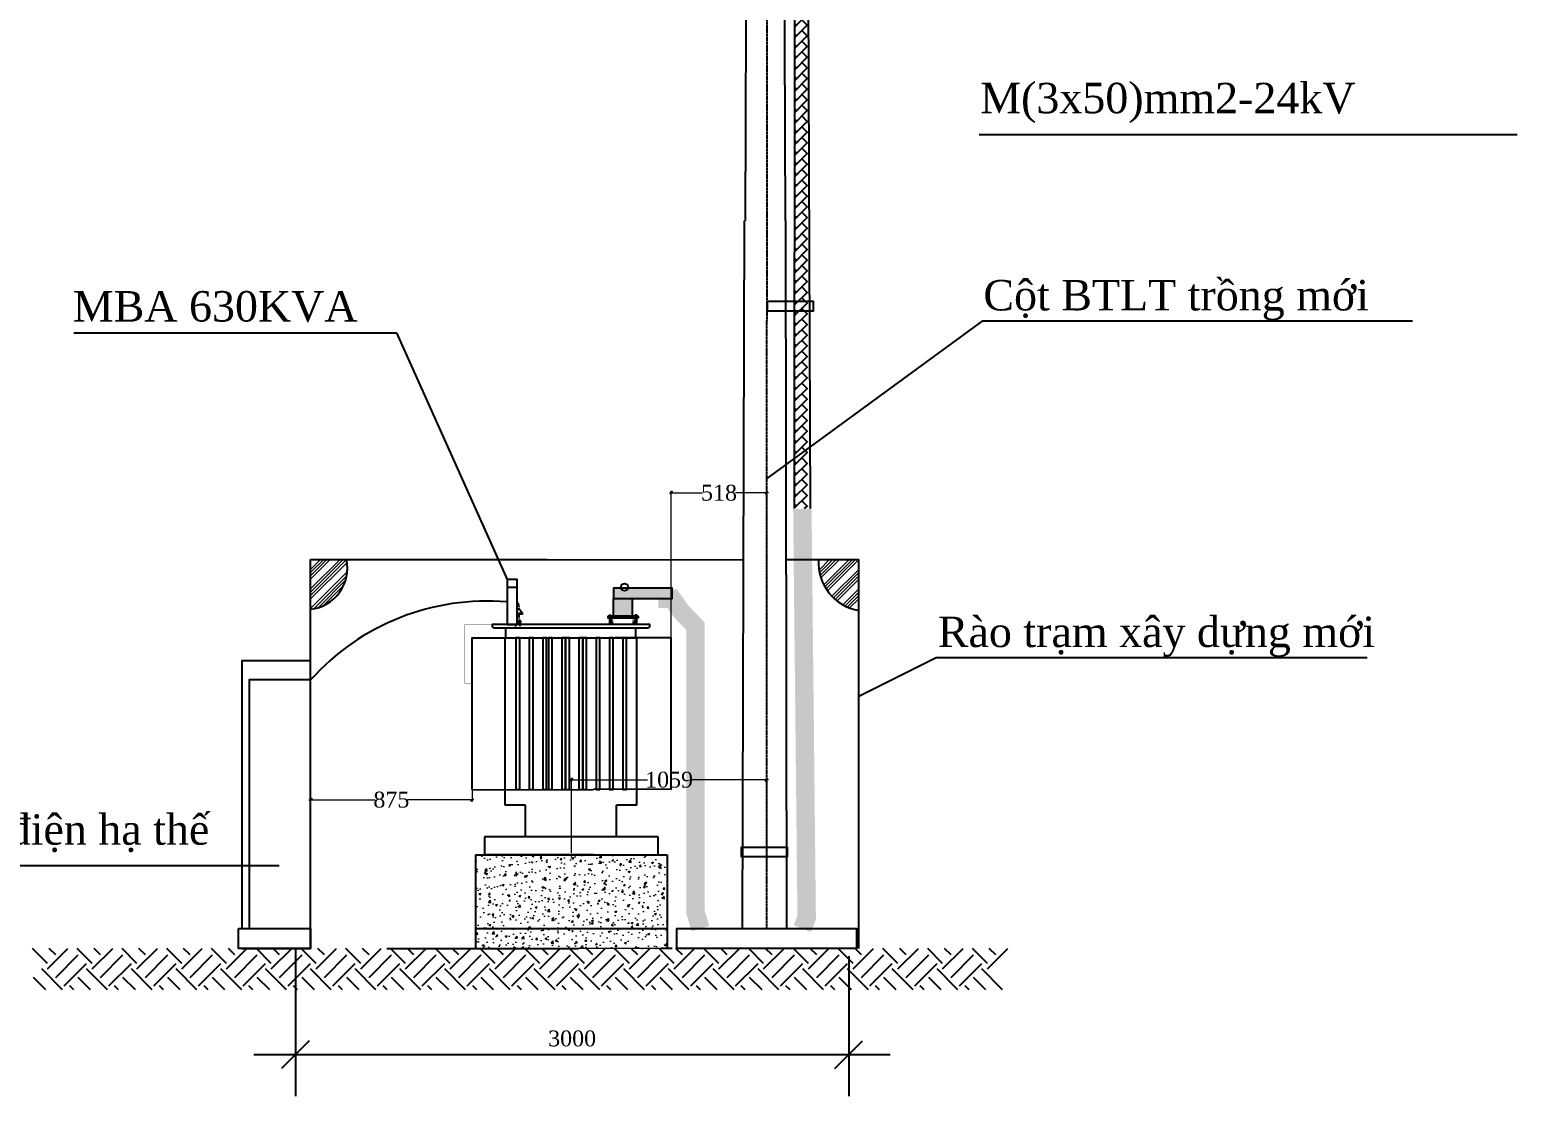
# Model space of a CAD drawing. Header units: inches. Extents: x -246336 to 136055, y -106871 to 69513.
# Drawn here: x -211449 to -203384, y -41980 to -36199 of the extents above; entities that cross this region are included whole.
import ezdxf

# ---------------------------------------------------------------- set-up
doc = ezdxf.new("R2010")
doc.units = ezdxf.units.IN
doc.header["$MEASUREMENT"] = 0
doc.linetypes.add('DASHDOTX2', pattern=[2, 1, -0.5, 0, -0.5])
doc.layers.add('XA-TT1', color=7, linetype='Continuous')
doc.layers.add('XA-TT2', color=7, linetype='Continuous')
doc.styles.get("Standard").update_dxf_attribs({"font": 'VNTIME_0.TTF', "height": 86})
doc.styles.add('VIET25', font='VNTIME_0.TTF', dxfattribs={"height": 2.5})
doc.dimstyles.get("Standard").update_dxf_attribs({"dimtxt": 0.18, "dimasz": 15, "dimexe": 10, "dimexo": 10, "dimgap": 0.09, "dimtad": 0, "dimtih": 1, "dimtoh": 1, "dimdec": 0, "dimzin": 0, "dimdsep": 32, "dimtxsty": 'Standard', "dimblk": 'OBLIQUE', "dimcen": 15, "dimdle": 10, "dimclrd": 3, "dimclre": 3, "dimclrt": 3, "dimadec": 0, "dimazin": 0, "dimtfac": 1, "dimtdec": 0, "dimtofl": 0, "dimtmove": 0, "dimatfit": 3, "dimldrblk": 'OPEN30', "dimfxl": 1, "dimtolj": 1, "dimtzin": 0, "dimlwd": 0, "dimlwe": 0, "dimarcsym": 0})
doc.dimstyles.new('TAM', dxfattribs={"dimscale": 75, "dimtxt": 2, "dimasz": 2, "dimexe": 3, "dimexo": 2, "dimgap": 1, "dimtad": 0, "dimtoh": 1, "dimdec": 0, "dimdsep": 46, "dimtxsty": 'Standard', "dimblk1": 'OBLIQUE', "dimblk2": 'OBLIQUE', "dimsah": 1, "dimcen": -1, "dimdle": 3, "dimclrd": 251, "dimclre": 251, "dimadec": 0, "dimazin": 0, "dimtfac": 1, "dimtdec": 0, "dimtmove": 0, "dimatfit": 3, "dimldrblk": 'OBLIQUE', "dimfxl": 1, "dimtvp": 1, "dimtolj": 1, "dimtzin": 0, "dimarcsym": 0})

# ---------------------------------------------------------------- blocks, each defined once
blk = doc.blocks.new('_OBLIQUE')
at = {"color": 0, "linetype": 'ByBlock'}
blk.add_line((-0.5, -0.5), (0.5, 0.5), dxfattribs=at)
blk = doc.blocks.new('*D143')
at = {"color": 251, "lineweight": -2}
for p, q in [((-210007.8, -41186), (-210007.8, -41979.8)), ((-207007.9, -41221.2), (-207007.9, -41979.8)), ((-206782.9, -41754.8), (-210232.8, -41754.8))]:
    blk.add_line(p, q, dxfattribs=at)
at = {"layer": 'Defpoints', "color": 0}
for p in [(-210007.8, -41036), (-207007.9, -41071.2), (-210007.8, -41754.8)]:
    blk.add_point(p, dxfattribs=at)
at = {"color": 251, "lineweight": -2, "xscale": 150, "yscale": 150, "zscale": 150, "rotation": 180}
blk.add_blockref('_OBLIQUE', (-210007.8, -41754.8), dxfattribs=at)
at = {"color": 251, "lineweight": -2, "xscale": 150, "yscale": 150, "zscale": 150}
blk.add_blockref('_OBLIQUE', (-207007.9, -41754.8), dxfattribs=at)
at = {"color": 0, "insert": (-208507.9, -41667), "char_height": 86, "attachment_point": 5}
blk.add_mtext('\\A1;3000', dxfattribs=at)
blk = doc.blocks.new('dsadsadsa')
at = {"ltscale": 5}
h = blk.add_hatch(dxfattribs=at)
h.set_pattern_fill('ANSI38', color=3, scale=3.244032, angle=64.3991, style=0)
h.set_pattern_definition([(70.600868, (1829.01204, -16.66945), (0.3824826, -0.13468687), []), (340.600868, (1829.01204, -16.66945), (0.63027833, -0.65185635), [1.01376, -0.608256])])
edge = h.paths.add_edge_path()
edge.add_spline(control_points=[(121.13, 184.77), (121.02, 184.92), (120.9, 185.07), (120.63, 185.44), (120.47, 185.65), (120.15, 186.07), (119.99, 186.28), (119.81, 186.52), (119.79, 186.54), (119.78, 186.56)], knot_values=[85.990849, 85.990849, 85.990849, 85.990849, 90.944477, 90.944477, 97.765705, 97.765705, 104.586934, 104.586934, 105.229225, 105.229225, 105.229225, 105.229225], degree=3, periodic=0)
edge.add_line((119.78, 186.56), (120.43, 187.06))
edge.add_spline(control_points=[(120.43, 187.06), (120.76, 186.64), (120.9, 186.45), (121.2, 186.06), (121.35, 185.86), (121.62, 185.49), (121.75, 185.33), (121.87, 185.16)], knot_values=[84.951038, 84.951038, 84.951038, 84.951038, 90.914881, 90.914881, 97.38802, 97.38802, 102.670104, 102.670104, 102.670104, 102.670104], degree=3, periodic=0)
edge.add_ellipse((119.08, 183.09), major_axis=(2.46, 2.46), ratio=1, start_angle=333.6139, end_angle=351.5916, ccw=False)
edge.add_line((122.37, 184.2), (121.48, 184.2))
edge.add_ellipse((117.66, 182.26), major_axis=(-3.03, 3.03), ratio=1, start_angle=251.919, end_angle=260.8038)
h = blk.add_hatch(dxfattribs=at)
h.set_pattern_fill('AR-HBONE', color=3, scale=0.128, style=0)
h.set_pattern_definition([(45, (-1650.73115, -29.8791), (6e-17, 0.72407734), [1.536, -0.512]), (135, (-1650.3691, -29.51706), (6e-17, 0.72407734), [1.536, -0.512])])
h.paths.add_polyline_path([(122.37, 184.19), (121.48, 184.19), (121.48, 146.51), (122.37, 146.51)])
for p, q in [((121.48, 184.19), (121.31, 146.51)), ((122.37, 146.51), (122.38, 184.19))]:
    blk.add_line(p, q, dxfattribs=at)
at = {"layer": 'XA-TT1', "color": 7, "linetype": 'Continuous'}
for points in [[(118.27, 189.58), (117.64, 190.27), (117.37, 190.06), (117.89, 189.28)], [(118.27, 189.58), (117.89, 189.28)], [(118.32, 189.51), (118.72, 189.83), (118.27, 189.58)], [(117.94, 189.22), (117.54, 188.9), (117.89, 189.28)], [(118.33, 188.72), (117.93, 188.4), (118.28, 188.79)], [(118.32, 189.51), (117.94, 189.22)], [(117.94, 189.22), (119.6, 187.11)], [(118.66, 189.08), (118.28, 188.79)], [(119.95, 187.45), (118.32, 189.51)], [(118.71, 189.02), (118.33, 188.72)], [(118.71, 189.02), (119.11, 189.33), (118.66, 189.08)], [(119.05, 188.59), (118.67, 188.29)], [(119.1, 188.52), (118.72, 188.22)], [(119.1, 188.52), (119.5, 188.84), (119.05, 188.59)], [(118.72, 188.22), (118.32, 187.91), (118.67, 188.29)], [(119.11, 187.73), (118.71, 187.41), (119.06, 187.79)], [(119.44, 188.09), (119.06, 187.79)], [(119.49, 188.02), (119.11, 187.73)], [(119.49, 188.02), (119.89, 188.34), (119.44, 188.09)], [(119.6, 187.11), (119.93, 186.69), (120.31, 186.99)], [(119.78, 186.56), (120.43, 187.06)], [(120.31, 186.99), (119.95, 187.45)]]:
    blk.add_lwpolyline(points, dxfattribs=at)
for centre, radius, start, end in [((117.66, 182.26), 4.28, 26.919, 35.8038), ((119.08, 183.09), 3.48, 18.3805, 36.5916)]:
    blk.add_arc(centre, radius, start, end, dxfattribs=at)
for points, knots in [([(121.13, 184.77), (121.02, 184.92), (120.9, 185.07), (120.63, 185.44), (120.47, 185.65), (120.15, 186.07), (119.99, 186.28), (119.81, 186.52), (119.79, 186.54), (119.78, 186.56)], [85.990849, 85.990849, 85.990849, 85.990849, 90.944477, 90.944477, 97.765705, 97.765705, 104.586934, 104.586934, 105.229225, 105.229225, 105.229225, 105.229225]), ([(121.87, 185.16), (121.75, 185.33), (121.62, 185.49), (121.35, 185.86), (121.2, 186.06), (120.9, 186.45), (120.76, 186.64), (120.43, 187.06)], [84.951038, 84.951038, 84.951038, 84.951038, 90.233122, 90.233122, 96.706261, 96.706261, 102.670104, 102.670104, 102.670104, 102.670104])]:
    blk.add_open_spline(points, degree=3, knots=knots, dxfattribs=at)
blk = doc.blocks.new('*D412')
at = {"color": 3, "lineweight": 0}
for p, q in [((-209925.6, -40135), (-209925.6, -40382.8)), ((-209050.4, -40158.7), (-209050.4, -40382.8)), ((-209935.6, -40372.8), (-209576.2, -40372.8)), ((-209040.4, -40372.8), (-209399.8, -40372.8))]:
    blk.add_line(p, q, dxfattribs=at)
at = {"layer": 'Defpoints', "color": 0}
for p in [(-209925.6, -40125), (-209050.4, -40148.7), (-209925.6, -40372.8)]:
    blk.add_point(p, dxfattribs=at)
at = {"color": 3, "lineweight": 0, "xscale": 15, "yscale": 15, "zscale": 15, "rotation": 180}
blk.add_blockref('_OBLIQUE', (-209925.6, -40372.8), dxfattribs=at)
at = {"color": 3, "lineweight": 0, "xscale": 15, "yscale": 15, "zscale": 15}
blk.add_blockref('_OBLIQUE', (-209050.4, -40372.8), dxfattribs=at)
at = {"color": 3, "insert": (-209488, -40372.8), "char_height": 86, "attachment_point": 5}
blk.add_mtext('\\A1;875', dxfattribs=at)
blk = doc.blocks.new('_Open30')
at = {"color": 0, "linetype": 'ByBlock', "lineweight": -2}
for p, q in [((-1, 0.27), (0, 0)), ((0, 0), (-1, -0.27)), ((0, 0), (-1, 0))]:
    blk.add_line(p, q, dxfattribs=at)
blk = doc.blocks.new('*D413')
at = {"color": 3, "lineweight": 0}
for p, q in [((-207980.8, -38709.2), (-207801.5, -38709.2)), ((-207970.8, -39896.3), (-207970.8, -38699.2)), ((-207442.5, -38709.2), (-207621.8, -38709.2)), ((-207452.5, -39896.6), (-207452.5, -38699.2))]:
    blk.add_line(p, q, dxfattribs=at)
at = {"layer": 'Defpoints', "color": 0}
for p in [(-207452.5, -38709.2), (-207970.8, -39906.3), (-207452.5, -39906.6)]:
    blk.add_point(p, dxfattribs=at)
at = {"color": 3, "lineweight": 0, "xscale": 15, "yscale": 15, "zscale": 15, "rotation": 180}
blk.add_blockref('_OBLIQUE', (-207970.8, -38709.2), dxfattribs=at)
at = {"color": 3, "lineweight": 0, "xscale": 15, "yscale": 15, "zscale": 15}
blk.add_blockref('_OBLIQUE', (-207452.5, -38709.2), dxfattribs=at)
at = {"color": 3, "insert": (-207711.7, -38709.2), "char_height": 86, "attachment_point": 5}
blk.add_mtext('\\A1;518', dxfattribs=at)
blk = doc.blocks.new('*D414')
at = {"color": 3, "lineweight": 0}
for p, q in [((-208521.6, -40264.5), (-208100.1, -40264.5)), ((-208511.6, -40661.1), (-208511.6, -40254.5)), ((-207443, -40264.5), (-207864.5, -40264.5)), ((-207453, -40753.9), (-207453, -40254.5))]:
    blk.add_line(p, q, dxfattribs=at)
at = {"layer": 'Defpoints', "color": 0}
for p in [(-207453, -40264.5), (-208511.6, -40671.1), (-207453, -40763.9)]:
    blk.add_point(p, dxfattribs=at)
at = {"color": 3, "lineweight": 0, "xscale": 15, "yscale": 15, "zscale": 15, "rotation": 180}
blk.add_blockref('_OBLIQUE', (-208511.6, -40264.5), dxfattribs=at)
at = {"color": 3, "lineweight": 0, "xscale": 15, "yscale": 15, "zscale": 15}
blk.add_blockref('_OBLIQUE', (-207453, -40264.5), dxfattribs=at)
at = {"color": 3, "insert": (-207982.3, -40264.5), "char_height": 86, "attachment_point": 5}
blk.add_mtext('\\A1;1059', dxfattribs=at)

msp = doc.modelspace()

# ---------------------------------------------------------------- hatches: boundary and pattern name
at = {"lineweight": 0}
h = msp.add_hatch(dxfattribs=at)
h.set_pattern_fill('ANSI34', color=8, scale=100, style=0)
h.set_pattern_definition([(45, (-174675.77, -72605.23), (-53.03301, 53.03301), []), (45, (-174658.09, -72605.23), (-53.03301, 53.03301), []), (45, (-174640.416, -72605.23), (-53.03301, 53.03301), []), (45, (-174622.74, -72605.23), (-53.03301, 53.03301), [])])
h.paths.add_polyline_path([(-209925.609, -39339.945, 0.44307447), (-209731.101, -39071.086), (-209925.609, -39071.086)])
h = msp.add_hatch(dxfattribs=at)
h.set_pattern_fill('ANSI34', color=8, scale=100, style=0)
h.set_pattern_definition([(45, (-175203.66, -72604.97), (-53.03301, 53.03301), []), (45, (-175185.984, -72604.97), (-53.03301, 53.03301), []), (45, (-175168.31, -72604.97), (-53.03301, 53.03301), []), (45, (-175150.63, -72604.97), (-53.03301, 53.03301), [])])
h.paths.add_polyline_path([(-206953.499, -39070.821), (-207171.312, -39070.821, 0.38575135), (-206953.499, -39346.891)])
h = msp.add_hatch(color=256)
h.paths.add_polyline_path([(-208181.705, -39282.605), (-208283.614, -39282.605), (-208283.614, -39378.143), (-208181.705, -39378.143)])
h.paths.add_polyline_path([(-207965.092, -39282.605), (-207965.092, -39225.732), (-208205.024, -39225.732, -0.75837327), (-208242.565, -39225.732), (-208283.614, -39225.732), (-208283.614, -39282.605)])
at = {"lineweight": 5}
h = msp.add_hatch(dxfattribs=at)
h.set_pattern_fill('AR-CONC', color=8, scale=15, style=0)
h.set_pattern_definition([(50, (-183688.095, -71736.59), (107.58903, -9.41282), [11.25, -123.75]), (355, (-183688.1, -71736.59), (-20.8127, 112.82882), [9, -99]), (100.4514, (-183679.13, -71737.37), (86.7764, 103.41593), [9.56103, -105.17132]), (46.1842, (-183688.1, -71706.59), (160.08616, -24.82785), [16.875, -185.625]), (96.6356, (-183674.75, -71708.66), (140.1994, 146.1177), [14.34154, -157.75695]), (351.1842, (-183688.1, -71706.59), (140.1993, 146.1178), [13.5, -148.5]), (21, (-183673.095, -71714.09), (89.53606, -60.39283), [11.25, -123.75]), (326, (-183673.1, -71714.09), (36.4973, 108.7725), [9, -99]), (71.4514, (-183665.63, -71719.12), (126.0334, 48.37957), [9.56103, -105.17132]), (37.5, (-183688.095, -71736.587), (1.82398, 49.934078), [0, -97.8, 0, -100.5, 0, -99.375]), (7.5, (-183688.095, -71736.59), (39.46043, 59.16176), [0, -57.3, 0, -95.55, 0, -37.875]), (327.5, (-183721.545, -71736.587), (80.073365, -3.38323), [0, -37.5, 0, -117, 0, -155.25]), (317.5, (-183736.545, -71736.59), (87.47793, 15.01575), [0, -48.75, 0, -77.7, 0, -110.25])])
h.paths.add_polyline_path([(-207991.905, -41178.678), (-207991.905, -40671.172), (-209031.257, -40671.172), (-209031.257, -41178.678)])

# ---------------------------------------------------------------- linework, layer by layer
for p, q in [((-206283.628, -37777.233), (-207451.873, -38631.387)), ((-206283.628, -37777.233), (-203950.935, -37777.233)), ((-209925.609, -41071.259), (-209925.609, -39071.259)), ((-206952.879, -40555.958), (-206952.879, -39070.552)), ((-208805.349, -39221.832), (-208860.005, -39221.832)), ((-208805.349, -39311.31), (-208802.683, -39311.31)), ((-208795.943, -39319.66), (-208805.349, -39319.66)), ((-208805.349, -39339.431), (-208795.943, -39339.431)), ((-208795.943, -39319.66), (-208802.683, -39311.31)), ((-208777.675, -39362.794), (-208795.943, -39339.431)), ((-208795.943, -39422.313), (-208831.479, -39422.313)), ((-208777.675, -39362.794), (-208805.349, -39362.794)), ((-208777.675, -39366.912), (-208805.349, -39366.912)), ((-208786.255, -39404.645), (-208805.349, -39404.645)), ((-208786.255, -39408.763), (-208805.349, -39408.763)), ((-208793.489, -39403.262), (-208792.922, -39403.021)), ((-208793.489, -39404.645), (-208793.489, -39403.262)), ((-208788.546, -39404.645), (-208793.489, -39404.645)), ((-208788.546, -39408.763), (-208793.489, -39408.763)), ((-208793.489, -39408.763), (-208793.489, -39410.146)), ((-208793.489, -39410.146), (-208792.922, -39410.387)), ((-208789.112, -39403.021), (-208792.922, -39403.021)), ((-208789.112, -39410.387), (-208792.922, -39410.387)), ((-208792.253, -39402.258), (-208792.106, -39402.111)), ((-208789.781, -39402.258), (-208792.253, -39402.258)), ((-208792.253, -39402.258), (-208792.253, -39403.021)), ((-208792.253, -39410.387), (-208792.253, -39422.313)), ((-208792.252, -39404.645), (-208792.252, -39403.262)), ((-208792.252, -39408.763), (-208792.252, -39410.146)), ((-208789.928, -39402.111), (-208792.106, -39402.111)), ((-208789.781, -39402.258), (-208789.928, -39402.111)), ((-208789.781, -39402.258), (-208789.781, -39403.021)), ((-208789.781, -39404.645), (-208789.781, -39403.262)), ((-208789.781, -39408.763), (-208789.781, -39410.146)), ((-208789.781, -39408.763), (-208789.781, -39410.146)), ((-208789.781, -39410.387), (-208789.781, -39422.313)), ((-208788.546, -39403.262), (-208789.112, -39403.021)), ((-208788.546, -39410.146), (-208789.112, -39410.387)), ((-208788.546, -39404.645), (-208788.546, -39403.262)), ((-208788.546, -39408.763), (-208788.546, -39410.146)), ((-208786.255, -39404.645), (-208786.255, -39408.763)), ((-208313.491, -39378.143), (-208313.491, -39388.439)), ((-208313.491, -39378.143), (-208313.491, -39388.439)), ((-208150.47, -39378.143), (-208313.491, -39378.143)), ((-208150.47, -39388.439), (-208313.491, -39388.439)), ((-208307.764, -39374.686), (-208306.347, -39374.084)), ((-208307.764, -39378.143), (-208307.764, -39374.686)), ((-208307.764, -39378.143), (-208295.406, -39378.143)), ((-208307.764, -39388.439), (-208295.406, -39388.439)), ((-208307.764, -39388.439), (-208307.764, -39391.897)), ((-208307.764, -39391.897), (-208306.347, -39392.498)), ((-208306.347, -39374.084), (-208296.822, -39374.084)), ((-208306.347, -39392.498), (-208296.822, -39392.498)), ((-208304.675, -39372.175), (-208304.307, -39371.808)), ((-208304.675, -39372.175), (-208304.675, -39374.084)), ((-208304.675, -39372.175), (-208298.494, -39372.175)), ((-208304.675, -39378.143), (-208304.675, -39374.686)), ((-208304.675, -39388.439), (-208304.675, -39391.897)), ((-208304.675, -39388.439), (-208304.675, -39391.897)), ((-208304.675, -39392.498), (-208304.675, -39422.313)), ((-208304.307, -39371.808), (-208298.862, -39371.808)), ((-208298.494, -39372.175), (-208298.862, -39371.808)), ((-208298.497, -39378.143), (-208298.497, -39374.686)), ((-208298.497, -39388.439), (-208298.497, -39391.897)), ((-208298.494, -39372.175), (-208298.494, -39374.084)), ((-208298.494, -39392.498), (-208298.494, -39422.313)), ((-208295.406, -39374.686), (-208296.822, -39374.084)), ((-208295.406, -39391.897), (-208296.822, -39392.498)), ((-208295.406, -39378.143), (-208295.406, -39374.686)), ((-208295.406, -39388.439), (-208295.406, -39391.897)), ((-208168.556, -39374.686), (-208167.139, -39374.084)), ((-208168.556, -39378.143), (-208168.556, -39374.686)), ((-208156.198, -39378.143), (-208168.556, -39378.143)), ((-208168.556, -39388.439), (-208168.556, -39391.897)), ((-208156.198, -39388.439), (-208168.556, -39388.439)), ((-208168.556, -39391.897), (-208167.139, -39392.498)), ((-208157.614, -39374.084), (-208167.139, -39374.084)), ((-208157.614, -39392.498), (-208167.139, -39392.498)), ((-208165.467, -39372.175), (-208165.099, -39371.808)), ((-208165.467, -39372.175), (-208165.467, -39374.084)), ((-208159.287, -39372.175), (-208165.467, -39372.175)), ((-208165.467, -39392.498), (-208165.467, -39422.313)), ((-208165.464, -39378.143), (-208165.464, -39374.686)), ((-208165.464, -39388.439), (-208165.464, -39391.897)), ((-208159.654, -39371.808), (-208165.099, -39371.808)), ((-208159.287, -39372.175), (-208159.654, -39371.808)), ((-208159.287, -39372.175), (-208159.287, -39374.084)), ((-208159.287, -39378.143), (-208159.287, -39374.686)), ((-208159.287, -39388.439), (-208159.287, -39391.897)), ((-208159.287, -39388.439), (-208159.287, -39391.897)), ((-208159.287, -39392.498), (-208159.287, -39422.313)), ((-208156.198, -39374.686), (-208157.614, -39374.084)), ((-208156.198, -39391.897), (-208157.614, -39392.498)), ((-208156.198, -39378.143), (-208156.198, -39374.686)), ((-208156.198, -39388.439), (-208156.198, -39391.897)), ((-208150.47, -39378.143), (-208150.47, -39388.439)), ((-208871.561, -40402.867), (-208871.561, -39495.371)), ((-208866.989, -39495.371), (-208866.989, -39440.392)), ((-208161.761, -39495.371), (-208161.761, -39440.392)), ((-208157.188, -40402.867), (-208157.188, -39495.371)), ((-206530.553, -39601.861), (-206952.879, -39813.255)), ((-206530.553, -39601.861), (-204197.861, -39601.861)), ((-207970.784, -40317.216), (-208392.073, -40315.269)), ((-208760.484, -40402.867), (-208871.561, -40402.867)), ((-208760.484, -40574.616), (-208760.484, -40402.867)), ((-208268.266, -40574.616), (-208268.266, -40402.867)), ((-208157.188, -40402.867), (-208268.266, -40402.867)), ((-208268.266, -40574.616), (-208391.306, -40574.616)), ((-208982.227, -40671.141), (-208040.935, -40671.141))]:
    msp.add_line(p, q)
at = {"color": 3}
for p, q in [((-209925.609, -41178.765), (-209925.609, -39071.259)), ((-209925.522, -39071.172), (-208642.744, -39071.172)), ((-208642.744, -39071.172), (-207578.164, -39072.728)), ((-207347.765, -39071.172), (-206952.879, -39071.172)), ((-206953.499, -41178.678), (-206952.879, -39071.172)), ((-211352.62, -41259.516), (-211433.458, -41178.678)), ((-211307.118, -41214.014), (-211342.453, -41178.678)), ((-211109.941, -41259.516), (-211190.779, -41178.678)), ((-211064.439, -41214.014), (-211099.774, -41178.678)), ((-210867.262, -41259.516), (-210948.1, -41178.678)), ((-210821.759, -41214.014), (-210857.095, -41178.678)), ((-210624.583, -41259.516), (-210705.421, -41178.678)), ((-210579.08, -41214.014), (-210614.416, -41178.678)), ((-210381.904, -41259.516), (-210462.741, -41178.678)), ((-210381.904, -41259.516), (-210462.741, -41178.678)), ((-210336.401, -41214.014), (-210371.737, -41178.678)), ((-210139.225, -41259.516), (-210220.062, -41178.678)), ((-210093.722, -41214.014), (-210129.058, -41178.678)), ((-209896.546, -41259.516), (-209977.383, -41178.678)), ((-209851.043, -41214.014), (-209886.379, -41178.678)), ((-209653.867, -41259.516), (-209734.704, -41178.678)), ((-209608.364, -41214.014), (-209643.7, -41178.678)), ((-209411.187, -41259.516), (-209492.025, -41178.678)), ((-209365.685, -41214.014), (-209401.021, -41178.678)), ((-209168.508, -41259.516), (-209249.346, -41178.678)), ((-209123.006, -41214.014), (-209158.342, -41178.678)), ((-208880.327, -41214.014), (-208915.663, -41178.678)), ((-208683.15, -41259.516), (-208763.988, -41178.678)), ((-208683.15, -41259.516), (-208763.988, -41178.678)), ((-208637.648, -41214.014), (-208672.983, -41178.678)), ((-208637.648, -41214.014), (-208672.983, -41178.678)), ((-208440.471, -41259.516), (-208521.309, -41178.678)), ((-208394.969, -41214.014), (-208430.304, -41178.678)), ((-208197.792, -41259.516), (-208278.63, -41178.678)), ((-208152.29, -41214.014), (-208187.625, -41178.678)), ((-207955.113, -41259.516), (-208035.951, -41178.678)), ((-207909.611, -41214.014), (-207944.946, -41178.678)), ((-207712.434, -41259.516), (-207793.272, -41178.678)), ((-207666.932, -41214.014), (-207702.267, -41178.678)), ((-207469.755, -41259.516), (-207550.593, -41178.678)), ((-207424.253, -41214.014), (-207459.588, -41178.678)), ((-207181.574, -41214.014), (-207216.909, -41178.678)), ((-206984.397, -41259.516), (-207065.235, -41178.678)), ((-206984.397, -41259.516), (-207065.235, -41178.678)), ((-206938.895, -41214.014), (-206974.23, -41178.678)), ((-206938.895, -41214.014), (-206974.23, -41178.678)), ((-206741.718, -41259.516), (-206822.556, -41178.678)), ((-206696.216, -41214.014), (-206731.551, -41178.678)), ((-206453.537, -41214.014), (-206488.872, -41178.678)), ((-206256.36, -41259.516), (-206337.198, -41178.678)), ((-206210.858, -41214.014), (-206246.193, -41178.678))]:
    msp.add_line(p, q, dxfattribs=at)
at = {"linetype": 'DASHDOTX2', "ltscale": 5}
for p, q in [((-208795.943, -39339.431), (-208795.943, -39319.66)), ((-208795.943, -39404.645), (-208795.943, -39366.912)), ((-208795.943, -39422.313), (-208795.943, -39408.763)), ((-208289.271, -39422.313), (-208289.271, -39388.439)), ((-208174.691, -39422.313), (-208174.691, -39388.439))]:
    msp.add_line(p, q, dxfattribs=at)
at = {"linetype": 'DASHDOTX2', "ltscale": 0.5}
for p, q in [((-208813.711, -39433.706), (-208813.711, -39422.313)), ((-208791.017, -39397.961), (-208791.017, -39431.635))]:
    msp.add_line(p, q, dxfattribs=at)
at = {"color": 1}
for p, q in [((-209031.257, -40671.11), (-207991.905, -40671.172)), ((-209031.257, -40671.11), (-209031.257, -41178.616)), ((-207991.905, -40671.172), (-207991.905, -41178.616)), ((-209031.257, -41071.118), (-207991.905, -41071.172)), ((-209513.011, -41178.616), (-208473.66, -41178.616))]:
    msp.add_line(p, q, dxfattribs=at)
for points, const_width in [([(-207259.757, -38795.92), (-207236.348, -41012.903), (-207260.469, -41071.172)], 100), ([(-207812.023, -41071.172), (-207838.62, -40983.923), (-207838.62, -39432.912), (-207916.626, -39351.904), (-207965.092, -39282.605), (-208041.404, -39282.605)], 100), ([(-208942.242, -39422.313), (-209089.585, -39422.313), (-209089.585, -39744.431)], 1.287), ([(-209089.585, -39744.431), (-209050.448, -39744.431)], 1.287)]:
    msp.add_lwpolyline(points, dxfattribs=dict(const_width=const_width))
for points in [[(-208805.349, -39422.313), (-208805.349, -39179.349), (-208860.005, -39179.349), (-208860.005, -39422.313)], [(-208283.614, -39282.605), (-207965.092, -39282.605), (-207965.092, -39225.732), (-208283.614, -39225.732)], [(-208283.614, -39282.605), (-208181.705, -39282.605), (-208181.705, -39388.439), (-208283.614, -39388.439)], [(-208791.601, -40317.216), (-208791.601, -39495.371), (-208812.3, -39495.371), (-208812.3, -40317.216)], [(-208719.283, -40317.216), (-208719.283, -39495.371), (-208739.982, -39495.371), (-208739.982, -40317.216)], [(-208646.965, -40317.216), (-208646.965, -39495.371), (-208667.664, -39495.371), (-208667.664, -40317.216)], [(-208616.045, -40317.216), (-208616.045, -39495.371), (-208636.744, -39495.371), (-208636.744, -40317.216)], [(-208543.727, -40317.216), (-208543.727, -39495.371), (-208564.426, -39495.371), (-208564.426, -40317.216)], [(-208523.029, -40317.216), (-208523.029, -39495.371), (-208543.727, -39495.371), (-208543.727, -40317.216)], [(-208450.711, -40317.216), (-208450.711, -39495.371), (-208471.409, -39495.371), (-208471.409, -40317.216)], [(-208430.012, -40317.216), (-208430.012, -39495.371), (-208450.711, -39495.371), (-208450.711, -40317.216)], [(-208357.694, -40317.216), (-208357.694, -39495.371), (-208378.393, -39495.371), (-208378.393, -40317.216)], [(-208357.694, -40317.216), (-208357.694, -39495.371), (-208378.393, -39495.371), (-208378.393, -40317.216)], [(-208285.376, -40317.216), (-208285.376, -39495.371), (-208306.075, -39495.371), (-208306.075, -40317.216)], [(-208213.058, -40317.216), (-208213.058, -39495.371), (-208233.757, -39495.371), (-208233.757, -40317.216)], [(-210317.098, -41071.259), (-209925.609, -41071.259), (-209925.609, -41178.765), (-210317.098, -41178.765)]]:
    msp.add_lwpolyline(points, close=True)
for points in [[(-208802.683, -39311.31), (-208802.781, -39310.06), (-208802.871, -39308.991), (-208802.958, -39308.082), (-208803.043, -39307.309), (-208803.129, -39306.649), (-208803.219, -39306.079), (-208803.316, -39305.576), (-208803.422, -39305.117), (-208803.541, -39304.682), (-208803.682, -39304.267), (-208803.853, -39303.872), (-208804.064, -39303.494), (-208804.325, -39303.134), (-208804.644, -39302.791), (-208805.031, -39302.463), (-208805.496, -39302.15)], [(-209050.448, -40317.216), (-209050.448, -39495.371), (-208394.498, -39495.371)], [(-208394.66, -39440.392), (-208276.799, -39440.392)], [(-208394.498, -39495.371), (-208157.188, -39495.371)], [(-207970.784, -40317.216), (-207970.784, -39495.371), (-208276.799, -39495.371)]]:
    msp.add_lwpolyline(points)
for points in [[(-208394.498, -39422.313), (-208942.242, -39422.313), (-208942.242, -39427.522, 0.41421356), (-208929.372, -39440.392), (-208394.498, -39440.392)], [(-208777.675, -39362.794, -0.31358049), (-208777.675, -39366.912, -4.32231778)], [(-208276.799, -39440.392), (-208099.377, -39440.392, 0.41421356), (-208086.507, -39427.522), (-208086.507, -39422.313), (-208400.229, -39422.313)], [(-208276.799, -39440.392), (-208099.377, -39440.392, 0.41421356), (-208086.507, -39427.522), (-208086.507, -39422.313), (-208400.229, -39422.313)]]:
    msp.add_lwpolyline(points, format="xyb")
for points in [[(-210298.458, -41178.765), (-209925.609, -41178.765), (-209925.609, -39619.556), (-210298.458, -39619.556), (-210298.458, -41071.259)], [(-210259.069, -41178.765), (-209925.609, -41178.765), (-209925.609, -39723.622), (-210259.069, -39723.622), (-210259.069, -41071.259)]]:
    msp.add_lwpolyline(points, dxfattribs=at)
at = {"color": 8, "lineweight": 5}
msp.add_lwpolyline([(-209031.257, -40671.172), (-207991.905, -40671.172), (-207991.905, -41178.678), (-209031.257, -41178.678)], close=True, dxfattribs=at)
msp.add_circle((-208223.794, -39220.474), 19.493)
at = {"color": 3}
for centre, radius, start, end in [((-209950.275, -39117.312), 223.996, 276.3221224, 11.9097602), ((-206910.112, -39088.7), 261.811, 176.0841581, 260.4609096)]:
    msp.add_arc(centre, radius, start, end, dxfattribs=at)
for centre, radius, start, end in [((-208792.871, -39403.93), 0.909, 47.2152204, 93.227031), ((-208792.871, -39409.479), 0.909, 266.772969, 312.7847796), ((-208791.017, -39406.315), 3.293, 67.964255, 112.035745), ((-208791.017, -39407.094), 3.293, 247.964255, 292.035745), ((-208789.164, -39403.93), 0.909, 86.772969, 132.7847796), ((-208789.164, -39409.479), 0.909, 227.2152204, 273.227031), ((-208306.219, -39376.355), 2.274, 47.2152204, 93.227031), ((-208306.219, -39390.228), 2.274, 266.772969, 312.7847796), ((-208301.586, -39382.317), 8.233, 67.964255, 112.035745), ((-208301.586, -39384.265), 8.233, 247.964255, 292.035745), ((-208296.95, -39376.355), 2.274, 86.772969, 132.7847796), ((-208296.95, -39390.228), 2.274, 227.2152204, 273.227031), ((-208167.011, -39376.355), 2.274, 47.2152204, 93.227031), ((-208167.011, -39390.228), 2.274, 266.772969, 312.7847796), ((-208162.375, -39382.317), 8.233, 67.964255, 112.035745), ((-208162.375, -39384.265), 8.233, 247.964255, 292.035745), ((-208157.742, -39376.355), 2.274, 86.772969, 132.7847796), ((-208157.742, -39390.228), 2.274, 227.2152204, 273.227031)]:
    msp.add_arc(centre, radius, start, end)
at = {"layer": 'XA-TT1', "color": 4, "linetype": 'DASHDOTX2', "ltscale": 2}
msp.add_line((-207453.148, -41071.172), (-207448.83, -32811.631), dxfattribs=at)
at = {"layer": 'XA-TT1', "color": 3}
for p, q in [((-206300.747, -36767.816), (-203383.824, -36767.816)), ((-211800.602, -40728.746), (-210096.159, -40728.746))]:
    msp.add_line(p, q, dxfattribs=at)
at = {"layer": 'XA-TT1', "color": 8}
for p, q in [((-211209.721, -37842.854), (-209460.199, -37842.854)), ((-209460.199, -37842.854), (-208860.005, -39179.349))]:
    msp.add_line(p, q, dxfattribs=at)
at = {"layer": 'XA-TT1'}
for p, q in [((-209050.448, -40317.216), (-208394.498, -40318.204)), ((-208391.306, -40574.616), (-208982.227, -40574.616)), ((-208982.227, -40574.616), (-208982.227, -40671.141)), ((-208040.935, -40574.616), (-208391.306, -40574.616)), ((-208040.935, -40671.141), (-208040.935, -40574.616)), ((-208390.275, -40671.141), (-208982.227, -40671.141)), ((-208390.275, -40671.141), (-208040.935, -40671.141))]:
    msp.add_line(p, q, dxfattribs=at)
at = {"layer": 'XA-TT1', "color": 4}
for p, q in [((-211352.62, -41289.851), (-211241.447, -41178.678)), ((-211109.941, -41289.851), (-210998.768, -41178.678)), ((-210867.262, -41289.851), (-210756.089, -41178.678)), ((-210624.583, -41289.851), (-210513.41, -41178.678)), ((-210381.904, -41289.851), (-210270.731, -41178.678)), ((-210139.225, -41289.851), (-210028.052, -41178.678)), ((-209896.546, -41289.851), (-209785.373, -41178.678)), ((-209653.867, -41289.851), (-209542.694, -41178.678)), ((-209411.187, -41289.851), (-209300.015, -41178.678)), ((-209168.508, -41289.851), (-209057.336, -41178.678)), ((-208925.829, -41259.516), (-209006.667, -41178.678)), ((-208925.829, -41289.851), (-208814.657, -41178.678)), ((-208683.15, -41289.851), (-208571.978, -41178.678)), ((-208683.15, -41289.851), (-208571.978, -41178.678)), ((-208440.471, -41289.851), (-208329.299, -41178.678)), ((-208197.792, -41289.851), (-208086.62, -41178.678)), ((-207955.113, -41289.851), (-207843.941, -41178.678)), ((-207712.434, -41289.851), (-207601.261, -41178.678)), ((-207469.755, -41289.851), (-207358.582, -41178.678)), ((-207227.076, -41259.516), (-207307.914, -41178.678)), ((-207227.076, -41289.851), (-207115.903, -41178.678)), ((-206984.397, -41289.851), (-206873.224, -41178.678)), ((-206984.397, -41289.851), (-206873.224, -41178.678)), ((-206741.718, -41289.851), (-206630.545, -41178.678)), ((-206499.039, -41259.516), (-206579.877, -41178.678)), ((-206499.039, -41289.851), (-206387.866, -41178.678)), ((-206256.36, -41289.851), (-206145.187, -41178.678)), ((-211270.148, -41402.658), (-211382.955, -41289.851)), ((-211307.118, -41335.353), (-211185.778, -41214.014)), ((-211261.615, -41380.855), (-211140.276, -41259.516)), ((-211027.469, -41402.658), (-211140.276, -41289.851)), ((-211064.439, -41335.353), (-210943.099, -41214.014)), ((-211018.936, -41380.855), (-210897.597, -41259.516)), ((-210784.79, -41402.658), (-210897.597, -41289.851)), ((-210821.759, -41335.353), (-210700.42, -41214.014)), ((-210776.257, -41380.855), (-210654.918, -41259.516)), ((-210542.111, -41402.658), (-210654.918, -41289.851)), ((-210579.08, -41335.353), (-210457.741, -41214.014)), ((-210533.578, -41380.855), (-210412.239, -41259.516)), ((-210299.432, -41402.658), (-210412.239, -41289.851)), ((-210299.432, -41402.658), (-210412.239, -41289.851)), ((-210336.401, -41335.353), (-210215.062, -41214.014)), ((-210290.899, -41380.855), (-210169.56, -41259.516)), ((-210056.753, -41402.658), (-210169.56, -41289.851)), ((-210093.722, -41335.353), (-209972.383, -41214.014)), ((-210048.22, -41380.855), (-209926.88, -41259.516)), ((-209814.074, -41402.658), (-209926.88, -41289.851)), ((-209851.043, -41335.353), (-209729.704, -41214.014)), ((-209805.541, -41380.855), (-209684.201, -41259.516)), ((-209571.395, -41402.658), (-209684.201, -41289.851)), ((-209608.364, -41335.353), (-209487.025, -41214.014)), ((-209562.862, -41380.855), (-209441.522, -41259.516)), ((-209328.716, -41402.658), (-209441.522, -41289.851)), ((-209365.685, -41335.353), (-209244.346, -41214.014)), ((-209320.183, -41380.855), (-209198.843, -41259.516)), ((-209086.037, -41402.658), (-209198.843, -41289.851)), ((-209123.006, -41335.353), (-209001.667, -41214.014)), ((-209077.504, -41380.855), (-208956.164, -41259.516)), ((-208843.358, -41402.658), (-208956.164, -41289.851)), ((-208880.327, -41335.353), (-208758.988, -41214.014)), ((-208834.825, -41380.855), (-208713.485, -41259.516)), ((-208600.678, -41402.658), (-208713.485, -41289.851)), ((-208600.678, -41402.658), (-208713.485, -41289.851)), ((-208637.648, -41335.353), (-208516.309, -41214.014)), ((-208592.146, -41380.855), (-208470.806, -41259.516)), ((-208357.999, -41402.658), (-208470.806, -41289.851)), ((-208394.969, -41335.353), (-208273.629, -41214.014)), ((-208349.467, -41380.855), (-208228.127, -41259.516)), ((-208115.32, -41402.658), (-208228.127, -41289.851)), ((-208152.29, -41335.353), (-208030.95, -41214.014)), ((-208106.788, -41380.855), (-207985.448, -41259.516)), ((-207872.641, -41402.658), (-207985.448, -41289.851)), ((-207909.611, -41335.353), (-207788.271, -41214.014)), ((-207864.109, -41380.855), (-207742.769, -41259.516)), ((-207629.962, -41402.658), (-207742.769, -41289.851)), ((-207666.932, -41335.353), (-207545.592, -41214.014)), ((-207621.43, -41380.855), (-207500.09, -41259.516)), ((-207387.283, -41402.658), (-207500.09, -41289.851)), ((-207424.253, -41335.353), (-207302.913, -41214.014)), ((-207378.75, -41380.855), (-207257.411, -41259.516)), ((-207144.604, -41402.658), (-207257.411, -41289.851)), ((-207181.574, -41335.353), (-207060.234, -41214.014)), ((-207136.071, -41380.855), (-207014.732, -41259.516)), ((-206901.925, -41402.658), (-207014.732, -41289.851)), ((-206901.925, -41402.658), (-207014.732, -41289.851)), ((-206938.895, -41335.353), (-206817.555, -41214.014)), ((-206893.392, -41380.855), (-206772.053, -41259.516)), ((-206659.246, -41402.658), (-206772.053, -41289.851)), ((-206696.216, -41335.353), (-206574.876, -41214.014)), ((-206650.713, -41380.855), (-206529.374, -41259.516)), ((-206416.567, -41402.658), (-206529.374, -41289.851)), ((-206453.537, -41335.353), (-206332.197, -41214.014)), ((-206408.034, -41380.855), (-206286.695, -41259.516)), ((-206173.888, -41402.658), (-206286.695, -41289.851)), ((-211361.153, -41402.658), (-211428.457, -41335.353)), ((-211118.474, -41402.658), (-211185.778, -41335.353)), ((-210875.795, -41402.658), (-210943.099, -41335.353)), ((-210633.115, -41402.658), (-210700.42, -41335.353)), ((-210390.436, -41402.658), (-210457.741, -41335.353)), ((-210390.436, -41402.658), (-210457.741, -41335.353)), ((-210147.757, -41402.658), (-210215.062, -41335.353)), ((-209905.078, -41402.658), (-209972.383, -41335.353)), ((-209662.399, -41402.658), (-209729.704, -41335.353)), ((-209419.72, -41402.658), (-209487.025, -41335.353)), ((-209177.041, -41402.658), (-209244.346, -41335.353)), ((-208934.362, -41402.658), (-209001.667, -41335.353)), ((-208691.683, -41402.658), (-208758.988, -41335.353)), ((-208691.683, -41402.658), (-208758.988, -41335.353)), ((-208449.004, -41402.658), (-208516.309, -41335.353)), ((-208206.325, -41402.658), (-208273.629, -41335.353)), ((-207963.646, -41402.658), (-208030.95, -41335.353)), ((-207720.967, -41402.658), (-207788.271, -41335.353)), ((-207478.288, -41402.658), (-207545.592, -41335.353)), ((-207235.609, -41402.658), (-207302.913, -41335.353)), ((-206992.93, -41402.658), (-207060.234, -41335.353)), ((-206992.93, -41402.658), (-207060.234, -41335.353)), ((-206750.251, -41402.658), (-206817.555, -41335.353)), ((-206507.572, -41402.658), (-206574.876, -41335.353)), ((-206264.893, -41402.658), (-206332.197, -41335.353)), ((-211209.478, -41402.658), (-211231.28, -41380.855)), ((-210966.799, -41402.658), (-210988.601, -41380.855)), ((-210724.12, -41402.658), (-210745.922, -41380.855)), ((-210481.441, -41402.658), (-210503.243, -41380.855)), ((-210238.762, -41402.658), (-210260.564, -41380.855)), ((-209996.083, -41402.658), (-210017.885, -41380.855)), ((-209753.404, -41402.658), (-209775.206, -41380.855)), ((-209510.725, -41402.658), (-209532.527, -41380.855)), ((-209268.046, -41402.658), (-209289.848, -41380.855)), ((-209025.367, -41402.658), (-209047.169, -41380.855)), ((-208782.688, -41402.658), (-208804.49, -41380.855)), ((-208540.009, -41402.658), (-208561.811, -41380.855)), ((-208297.33, -41402.658), (-208319.132, -41380.855)), ((-208054.651, -41402.658), (-208076.453, -41380.855)), ((-207811.972, -41402.658), (-207833.774, -41380.855)), ((-207569.293, -41402.658), (-207591.095, -41380.855)), ((-207326.613, -41402.658), (-207348.416, -41380.855)), ((-207083.934, -41402.658), (-207105.737, -41380.855)), ((-206841.255, -41402.658), (-206863.058, -41380.855)), ((-206598.576, -41402.658), (-206620.378, -41380.855)), ((-206355.897, -41402.658), (-206377.699, -41380.855))]:
    msp.add_line(p, q, dxfattribs=at)
at = {"layer": 'XA-TT1', "color": 7, "flags": 128}
for points in [[(-207365.055, -33796.836), (-207353.335, -37235.73)], [(-207567.294, -37235.73), (-207561.971, -35625.241)], [(-207583.989, -41071.172), (-207572.809, -37235.73)], [(-207350.53, -37235.73), (-207344.835, -41071.172)]]:
    msp.add_lwpolyline(points, dxfattribs=at)
msp.add_lwpolyline([(-207939.946, -41178.678), (-207939.946, -41071.172), (-206966.351, -41071.172), (-206966.351, -41178.678)], close=True, dxfattribs=at)
at = {"layer": 'XA-TT1', "color": 3, "flags": 128}
msp.add_lwpolyline([(-207965.37, -41178.678), (-208025.43, -41178.678)], dxfattribs=at)
at = {"layer": 'XA-TT1'}
msp.add_arc((-208970.577, -40576.416), 1280.368, 85.0457631, 138.2367922, dxfattribs=at)
at = {"layer": 'XA-TT2'}
for points in [[(-207451.371, -37671.536), (-207451.371, -37723.472), (-207200.04, -37723.472), (-207200.04, -37671.536)], [(-207341.434, -40629.647), (-207341.434, -40681.582), (-207589.01, -40681.582), (-207589.01, -40629.647)]]:
    msp.add_lwpolyline(points, close=True, dxfattribs=at)

# ---------------------------------------------------------------- block references
at = {"layer": 'XA-TT1', "xscale": -80, "yscale": 80, "zscale": 80, "rotation": 359.9716188632117}
msp.add_blockref('dsadsadsa', (-197518.26, -50520.056), dxfattribs=at)

# ---------------------------------------------------------------- texts
at = {"layer": 'XA-TT1', "style": 'VIET25'}
for s, p in [('M(3x50)mm2-24kV', (-206295.587, -36651.98)), ('Cét BTLT trång míi', (-206278.245, -37720.54)), ('MBA 630KVA', (-211215.214, -37780.889)), ('Rµo tr¹m x©y dùng míi', (-206525.171, -39545.168)), ('Tñ ®iÖn h¹ thÕ', (-211907.258, -40616.318))]:
    msp.add_text(s, height=165, dxfattribs=at).set_placement(p)

# ---------------------------------------------------------------- dimensions: what is measured, and where the dimension line sits
for base, p1, p2, dimstyle, picture, middle in [((-207452.539, -38709.249), (-207970.784, -39906.293), (-207452.539, -39906.564), 'Standard', '*D413', (-207711.662, -38709.249)), ((-209925.609, -40372.813), (-209050.448, -40148.675), (-209925.609, -40125.012), 'Standard', '*D412', (-209488.028, -40372.813)), ((-207452.988, -40264.464), (-208511.581, -40671.141), (-207452.988, -40763.896), 'Standard', '*D414', (-207982.284, -40264.464)), ((-210007.83, -41754.791), (-207007.947, -41071.172), (-210007.83, -41036.014), 'TAM', '*D143', (-208507.888, -41666.989))]:
    dim = msp.add_linear_dim(base=base, p1=p1, p2=p2, dimstyle=dimstyle)
    dim.commit()
    dim.dimension.update_dxf_attribs({"geometry": picture, "text_midpoint": middle})

doc.saveas('drawing.dxf')
